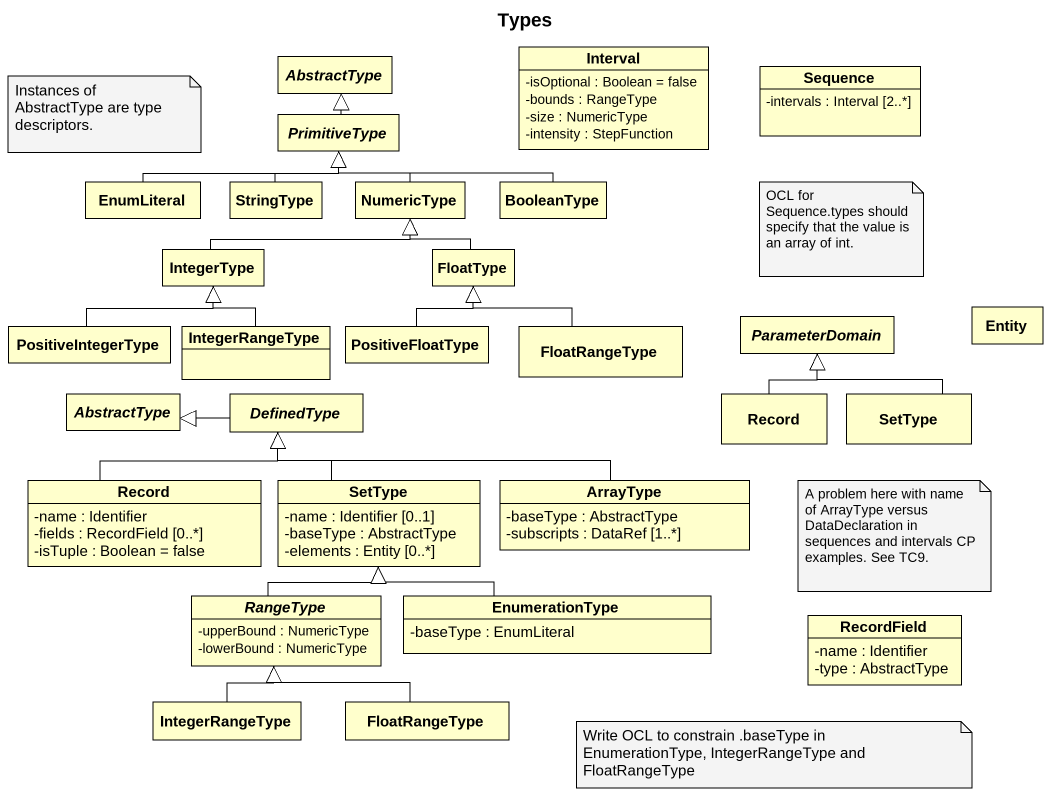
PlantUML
@startuml
title Types
hide circle
hide empty members
skinparam classAttributeIconSize 0
abstract class AbstractType
class Interval {
  -isOptional : Boolean = false
  -bounds : RangeType
  -size : NumericType
  -intensity : StepFunction
}
abstract class PrimitiveType
class Sequence {
  -intervals : Interval [2..*]
}
class EnumLiteral
class StringType
class NumericType
class BooleanType
class IntegerType
class FloatType
class PositiveIntegerType
class IntegerRangeType
class PositiveFloatType
class FloatRangeType
abstract class ParameterDomain
class "Entity" as Entity_
abstract class "AbstractType" as AbstractType_2
abstract class DefinedType
class "Record" as Record_
class SetType
class "Record" as Record__2 {
  -name : Identifier
  -fields : RecordField [0..*]
  -isTuple : Boolean = false
}
class "SetType" as SetType_2 {
  -name : Identifier [0..1]
  -baseType : AbstractType
  -elements : Entity [0..*]
}
class ArrayType {
  -baseType : AbstractType
  -subscripts : DataRef [1..*]
}
abstract class RangeType {
  -upperBound : NumericType
  -lowerBound : NumericType
}
class EnumerationType {
  -baseType : EnumLiteral
}
class RecordField {
  -name : Identifier
  -type : AbstractType
}
class "IntegerRangeType" as IntegerRangeType_2
class "FloatRangeType" as FloatRangeType_2
PrimitiveType -up-|> AbstractType
EnumLiteral -right-|> PrimitiveType
StringType -up-|> PrimitiveType
NumericType -up-|> PrimitiveType
BooleanType -left-|> PrimitiveType
IntegerType -right-|> NumericType
FloatType -up-|> NumericType
PositiveIntegerType -up-|> IntegerType
IntegerRangeType -up-|> IntegerType
PositiveFloatType -up-|> FloatType
FloatRangeType -up-|> FloatType
DefinedType -left-|> AbstractType_2
Record_ -up-|> ParameterDomain
SetType -up-|> ParameterDomain
Record__2 -up-|> DefinedType
SetType_2 -up-|> DefinedType
ArrayType -left-|> DefinedType
RangeType -up-|> SetType_2
EnumerationType -left-|> SetType_2
IntegerRangeType_2 -up-|> RangeType
FloatRangeType_2 -up-|> RangeType
note as N1
  Instances of AbstractType are type descriptors.
end note
note as N2
  OCL for Sequence.types should specify that the value is an array of int.
end note
note as N3
  A problem here with name of ArrayType versus DataDeclaration in sequences and intervals CP examples. See TC9.
end note
note as N4
  Write OCL to constrain .baseType in EnumerationType, IntegerRangeType and FloatRangeType
end note
@enduml
